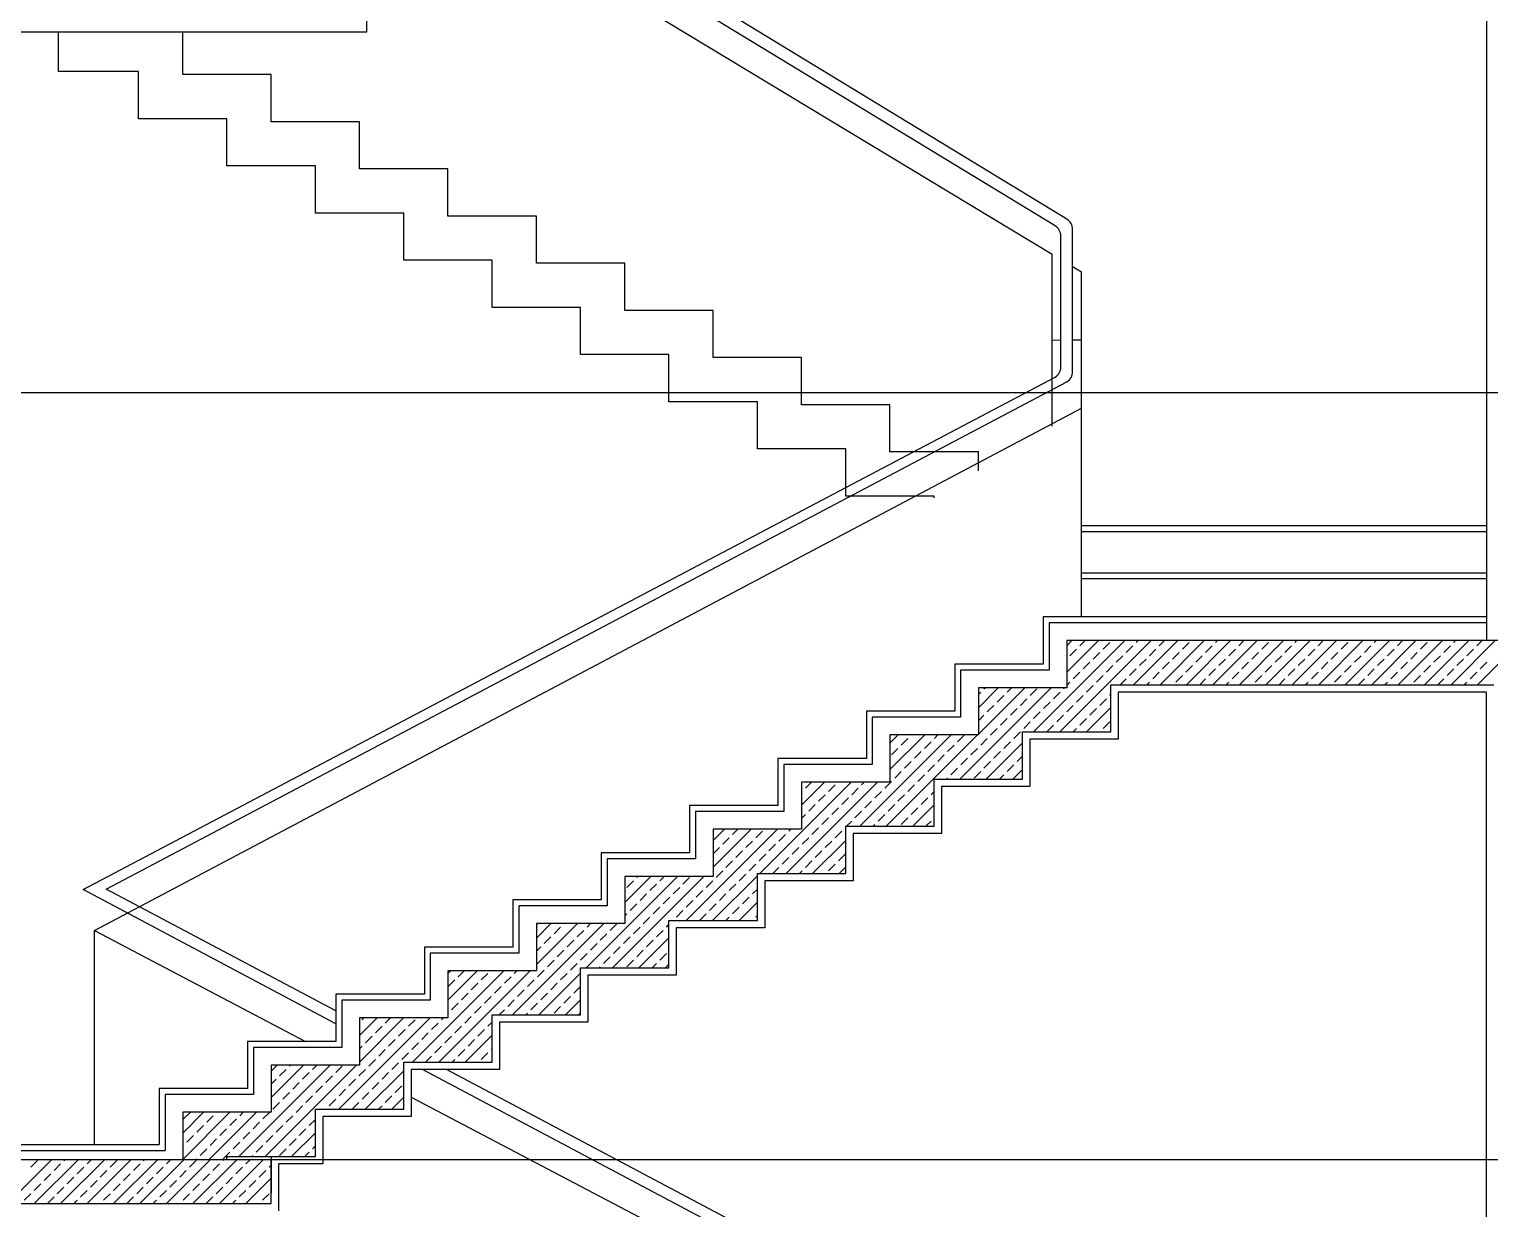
# Model space of a CAD drawing. Header units: millimetres. Extents: x 43168.9 to 43194.6, y -25545.1 to -25543.4.
# Drawn here: x 43182.4668 to 43182.6651, y -25544.5933 to -25544.4332 of the extents above; entities that cross this region are included whole.
import ezdxf

# ---------------------------------------------------------------- set-up
doc = ezdxf.new("R2010")
doc.units = ezdxf.units.MM
doc.header["$LTSCALE"] = 200
doc.linetypes.add('kesit_$0$HIDDEN2', pattern=[0.1875, 0.125, -0.0625])
for name, color, linetype in [('gor-4_sgh', 17, 'Continuous'), ('kaplama-gnl_sgh', 30, 'Continuous'), ('kesit_$0$gor-2_sgh', 161, 'Continuous'), ('kesit_$0$izd-alt_sgh', 8, 'kesit_$0$HIDDEN2'), ('kesit_$0$metal-mal._sgh', 122, 'Continuous'), ('kolon-b.a_sgh', 6, 'Continuous'), ('siva_sgh', 145, 'Continuous'), ('tarama-betonarme_sgh', 223, 'Continuous')]:
    doc.layers.add(name, color=color, linetype=linetype)

msp = doc.modelspace()

# ---------------------------------------------------------------- linework, layer by layer
at = {"layer": 'gor-4_sgh'}
for p, q in [((43182.47075844619, -25544.43895896927), (43182.47075844619, -25544.43355896927)), ((43182.48163774108, -25544.43895896927), (43182.47075844619, -25544.43895896927)), ((43182.48163774108, -25544.44535896927), (43182.48163774108, -25544.43895896927)), ((43182.49363774108, -25544.44535896927), (43182.48163774108, -25544.44535896927)), ((43182.49363774108, -25544.45175896927), (43182.49363774108, -25544.44535896927)), ((43182.50563774109, -25544.45175896927), (43182.49363774108, -25544.45175896927)), ((43182.50563774109, -25544.45815896927), (43182.50563774109, -25544.45175896927)), ((43182.51763774108, -25544.45815896927), (43182.50563774109, -25544.45815896927)), ((43182.51763774108, -25544.46455896927), (43182.51763774108, -25544.45815896927)), ((43182.52963774109, -25544.46455896927), (43182.51763774108, -25544.46455896927)), ((43182.52963774109, -25544.47095896927), (43182.52963774109, -25544.46455896927)), ((43182.54163774109, -25544.47095896927), (43182.52963774109, -25544.47095896927)), ((43182.54163774109, -25544.47735896927), (43182.54163774109, -25544.47095896927)), ((43182.55363774108, -25544.47735896927), (43182.54163774109, -25544.47735896927)), ((43182.55363774108, -25544.48375896927), (43182.55363774108, -25544.47735896927)), ((43182.56563774109, -25544.48375896927), (43182.55363774108, -25544.48375896927)), ((43182.56563774109, -25544.49015896927), (43182.56563774109, -25544.48375896927)), ((43182.57763774109, -25544.49015896927), (43182.56563774109, -25544.49015896927)), ((43182.57763774109, -25544.49655896927), (43182.57763774109, -25544.49015896927)), ((43182.58963774108, -25544.49655896927), (43182.57763774109, -25544.49655896927)), ((43182.58963774108, -25544.49678687094), (43182.58963774108, -25544.49655896927))]:
    msp.add_line(p, q, dxfattribs=at)
at = {"layer": 'kaplama-gnl_sgh'}
for p, q in [((43182.60963774109, -25544.50055896927), (43182.66463774116, -25544.50055896927)), ((43182.60963774109, -25544.50135896927), (43182.60963774109, -25544.50135896927)), ((43182.60963774109, -25544.50135896927), (43182.66463774116, -25544.50135896927)), ((43182.60963774109, -25544.50695896927), (43182.66463774116, -25544.50695896927)), ((43182.60963774109, -25544.50775896927), (43182.60963774109, -25544.50775896927)), ((43182.60963774109, -25544.50775896927), (43182.66463774116, -25544.50775896927)), ((43182.66463774116, -25544.51295896927), (43182.60443774109, -25544.51295896927)), ((43182.60443774109, -25544.51295896927), (43182.60443774109, -25544.51935896927)), ((43182.66463774116, -25544.51375896927), (43182.60523774109, -25544.51375896927)), ((43182.60523774109, -25544.51375896927), (43182.60523774109, -25544.52015896927)), ((43182.60443774109, -25544.51935896927), (43182.59243774108, -25544.51935896927)), ((43182.59243774108, -25544.51935896927), (43182.59243774108, -25544.52575896927)), ((43182.60523774109, -25544.52015896927), (43182.59323774109, -25544.52015896927)), ((43182.59323774109, -25544.52015896927), (43182.59323774109, -25544.52655896927)), ((43182.59243774108, -25544.52575896927), (43182.58043774108, -25544.52575896927)), ((43182.58043774108, -25544.52575896927), (43182.58043774108, -25544.53215896927)), ((43182.59323774109, -25544.52655896927), (43182.58123774108, -25544.52655896927)), ((43182.58123774108, -25544.52655896927), (43182.58123774108, -25544.53295896927)), ((43182.58043774108, -25544.53215896927), (43182.56843774109, -25544.53215896927)), ((43182.56843774109, -25544.53215896927), (43182.56843774109, -25544.53855896927)), ((43182.58123774108, -25544.53295896927), (43182.56923774109, -25544.53295896927)), ((43182.56923774109, -25544.53295896927), (43182.56923774109, -25544.53935896927)), ((43182.56843774109, -25544.53855896927), (43182.55643774108, -25544.53855896927)), ((43182.55643774108, -25544.53855896927), (43182.55643774108, -25544.54495896927)), ((43182.56923774109, -25544.53935896927), (43182.55723774109, -25544.53935896927)), ((43182.55723774109, -25544.53935896927), (43182.55723774109, -25544.54575896927)), ((43182.55643774108, -25544.54495896927), (43182.54443774108, -25544.54495896927)), ((43182.54443774108, -25544.54495896927), (43182.54443774108, -25544.55135896927)), ((43182.55723774109, -25544.54575896927), (43182.54523774108, -25544.54575896927)), ((43182.54523774108, -25544.54575896927), (43182.54523774108, -25544.55215896927)), ((43182.54443774108, -25544.55135896927), (43182.53243774109, -25544.55135896927)), ((43182.53243774109, -25544.55135896927), (43182.53243774109, -25544.55775896927)), ((43182.54523774108, -25544.55215896927), (43182.53323774109, -25544.55215896927)), ((43182.53323774109, -25544.55215896927), (43182.53323774109, -25544.55855896927)), ((43182.53243774109, -25544.55775896927), (43182.52043774108, -25544.55775896927)), ((43182.52043774108, -25544.55775896927), (43182.52043774108, -25544.56415896927)), ((43182.53323774109, -25544.55855896927), (43182.52123774109, -25544.55855896927)), ((43182.52123774109, -25544.55855896927), (43182.52123774109, -25544.56495896927)), ((43182.52043774108, -25544.56415896927), (43182.50843774108, -25544.56415896927)), ((43182.50843774108, -25544.56415896927), (43182.50843774108, -25544.57055896927)), ((43182.52123774109, -25544.56495896927), (43182.50923774108, -25544.56495896927)), ((43182.50923774108, -25544.56495896927), (43182.50923774108, -25544.57135896927)), ((43182.50843774108, -25544.57055896927), (43182.49643774109, -25544.57055896927)), ((43182.49643774109, -25544.57055896927), (43182.49643774109, -25544.57695896927)), ((43182.50923774108, -25544.57135896927), (43182.49723774109, -25544.57135896927)), ((43182.49723774109, -25544.57135896927), (43182.49723774109, -25544.57775896927)), ((43182.49643774109, -25544.57695896927), (43182.48443774108, -25544.57695896927)), ((43182.48443774108, -25544.57695896927), (43182.48443774108, -25544.58455896927)), ((43182.49723774109, -25544.57775896927), (43182.48523774109, -25544.57775896927)), ((43182.48523774109, -25544.57775896927), (43182.48523774109, -25544.58535896927)), ((43182.40563774116, -25544.58455896927), (43182.48443774108, -25544.58455896927)), ((43182.40563774116, -25544.58535896927), (43182.48523774109, -25544.58535896927))]:
    msp.add_line(p, q, dxfattribs=at)
at = {"layer": 'kesit_$0$gor-2_sgh'}
for p, q in [((43182.60563774109, -25544.48707200282), (43182.60563774109, -25544.46378134765)), ((43182.60963774109, -25544.46616246657), (43182.60843774109, -25544.46544813089)), ((43182.60963774109, -25544.48464328579), (43182.60963774109, -25544.46616246657)), ((43182.60683774108, -25544.47541953552), (43182.60563774109, -25544.47542667524)), ((43182.60963774109, -25544.47540287618), (43182.60843774109, -25544.4754100159)), ((43182.47563774109, -25544.55551329348), (43182.60963774109, -25544.48464328579)), ((43182.60963774109, -25544.51295896927), (43182.60963774109, -25544.48464328579)), ((43182.60963774109, -25544.50040112753), (43182.60963774109, -25544.48464328579)), ((43182.47563774109, -25544.58455896927), (43182.47563774109, -25544.55551329348)), ((43182.47563774109, -25544.55551329348), (43182.50428859214, -25544.57055896927)), ((43182.51863774109, -25544.57809426525), (43182.60563774109, -25544.62378134765))]:
    msp.add_line(p, q, dxfattribs=at)
at = {"layer": 'kesit_$0$izd-alt_sgh'}
for p, q in [((43182.48763774108, -25544.43935896927), (43182.48763774108, -25544.43355896927)), ((43182.49963774109, -25544.43935896927), (43182.48763774108, -25544.43935896927)), ((43182.49963774109, -25544.44575896927), (43182.49963774109, -25544.43935896927)), ((43182.51163774109, -25544.44575896927), (43182.49963774109, -25544.44575896927)), ((43182.51163774109, -25544.45215896927), (43182.51163774109, -25544.44575896927)), ((43182.52363774108, -25544.45215896927), (43182.51163774109, -25544.45215896927)), ((43182.52363774108, -25544.45855896927), (43182.52363774108, -25544.45215896927)), ((43182.53563774109, -25544.45855896927), (43182.52363774108, -25544.45855896927)), ((43182.53563774109, -25544.46495896927), (43182.53563774109, -25544.45855896927)), ((43182.54763774109, -25544.46495896927), (43182.53563774109, -25544.46495896927)), ((43182.54763774109, -25544.47135896927), (43182.54763774109, -25544.46495896927)), ((43182.55963774108, -25544.47135896927), (43182.54763774109, -25544.47135896927)), ((43182.55963774108, -25544.47775896927), (43182.55963774108, -25544.47135896927)), ((43182.57163774109, -25544.47775896927), (43182.55963774108, -25544.47775896927)), ((43182.57163774109, -25544.48415896927), (43182.57163774109, -25544.47775896927)), ((43183.17305509132, -25544.48255896927), (43180.86305509132, -25544.48255896927)), ((43182.58363774109, -25544.48415896927), (43182.57163774109, -25544.48415896927)), ((43182.58363774109, -25544.49055896927), (43182.58363774109, -25544.48415896927)), ((43182.59563774108, -25544.49055896927), (43182.58363774109, -25544.49055896927)), ((43182.59563774108, -25544.49314379539), (43182.59563774108, -25544.49055896927)), ((43181.05361655266, -25544.58655896927), (43183.01230515118, -25544.58655896927))]:
    msp.add_line(p, q, dxfattribs=at)
at = {"layer": 'kesit_$0$metal-mal._sgh'}
for p, q in [((43182.60605615753, -25544.45989245265), (43182.53182371979, -25544.41476949558)), ((43182.60765615752, -25544.45898287004), (43182.53500384233, -25544.41476949558)), ((43182.60843774109, -25544.47967154727), (43182.60843774109, -25544.4603577135)), ((43182.60683774108, -25544.47904303408), (43182.60683774108, -25544.4612672961)), ((43182.47410658058, -25544.54994698245), (43182.60606814247, -25544.48041067202)), ((43182.47725066574, -25544.54989101394), (43182.60766814247, -25544.48103918521)), ((43182.50843774108, -25544.56814567031), (43182.47410658058, -25544.54994698245)), ((43182.50843774108, -25544.56641465027), (43182.47725066574, -25544.54989101394)), ((43182.60605615753, -25544.61989245265), (43182.52015890282, -25544.57435896927)), ((43182.60765615752, -25544.61898287004), (43182.52343202383, -25544.57435896927))]:
    msp.add_line(p, q, dxfattribs=at)
for centre, start, end in [((43182.60683774108, -25544.4603577135), 0, 59.23551956294317), ((43182.60523774109, -25544.4612672961), 0, 59.23551956294317), ((43182.60523774109, -25544.47904303408), 301.2652550066514, 0), ((43182.60683774108, -25544.47967154727), 301.2652550066514, 0)]:
    msp.add_arc(centre, 0.0016, start, end, dxfattribs=at)
at = {"layer": 'kolon-b.a_sgh'}
for p, q in [((43182.67563774116, -25544.51615896927), (43182.60763774109, -25544.51615896927)), ((43182.60763774109, -25544.51615896927), (43182.60763774109, -25544.52255896927)), ((43182.60763774109, -25544.52255896927), (43182.59563774108, -25544.52255896927)), ((43182.59563774108, -25544.52255896927), (43182.59563774108, -25544.52895896927)), ((43182.61363774109, -25544.52855896927), (43182.61363774109, -25544.52215896927)), ((43182.61363774109, -25544.52215896927), (43182.66563774116, -25544.52215896927)), ((43182.60163774109, -25544.53495896927), (43182.60163774109, -25544.52855896927)), ((43182.60163774109, -25544.52855896927), (43182.61363774109, -25544.52855896927)), ((43182.59563774108, -25544.52895896927), (43182.58363774109, -25544.52895896927)), ((43182.58363774109, -25544.52895896927), (43182.58363774109, -25544.53535896927)), ((43182.58363774109, -25544.53535896927), (43182.57163774109, -25544.53535896927)), ((43182.57163774109, -25544.53535896927), (43182.57163774109, -25544.54175896927)), ((43182.58963774108, -25544.54135896927), (43182.58963774108, -25544.53495896927)), ((43182.58963774108, -25544.53495896927), (43182.60163774109, -25544.53495896927)), ((43182.57163774109, -25544.54175896927), (43182.55963774108, -25544.54175896927)), ((43182.55963774108, -25544.54175896927), (43182.55963774108, -25544.54815896927)), ((43182.57763774109, -25544.54775896927), (43182.57763774109, -25544.54135896927)), ((43182.57763774109, -25544.54135896927), (43182.58963774108, -25544.54135896927)), ((43182.55963774108, -25544.54815896927), (43182.54763774109, -25544.54815896927)), ((43182.54763774109, -25544.54815896927), (43182.54763774109, -25544.55455896927)), ((43182.56563774109, -25544.55415896927), (43182.56563774109, -25544.54775896927)), ((43182.56563774109, -25544.54775896927), (43182.57763774109, -25544.54775896927)), ((43182.55363774108, -25544.56055896927), (43182.55363774108, -25544.55415896927)), ((43182.55363774108, -25544.55415896927), (43182.56563774109, -25544.55415896927)), ((43182.54763774109, -25544.55455896927), (43182.53563774109, -25544.55455896927)), ((43182.53563774109, -25544.55455896927), (43182.53563774109, -25544.56095896927)), ((43182.53563774109, -25544.56095896927), (43182.52363774108, -25544.56095896927)), ((43182.52363774108, -25544.56095896927), (43182.52363774108, -25544.56735896927)), ((43182.54163774109, -25544.56695896927), (43182.54163774109, -25544.56055896927)), ((43182.54163774109, -25544.56055896927), (43182.55363774108, -25544.56055896927)), ((43182.52363774108, -25544.56735896927), (43182.51163774109, -25544.56735896927)), ((43182.51163774109, -25544.56735896927), (43182.51163774109, -25544.57375896927)), ((43182.52963774109, -25544.57335896927), (43182.52963774109, -25544.56695896927)), ((43182.52963774109, -25544.56695896927), (43182.54163774109, -25544.56695896927)), ((43182.51163774109, -25544.57375896927), (43182.49963774109, -25544.57375896927)), ((43182.49963774109, -25544.57375896927), (43182.49963774109, -25544.58015896927)), ((43182.51763774108, -25544.57975896927), (43182.51763774108, -25544.57335896927)), ((43182.51763774108, -25544.57335896927), (43182.52963774109, -25544.57335896927)), ((43182.49963774109, -25544.58015896927), (43182.48763774108, -25544.58015896927)), ((43182.48763774108, -25544.58015896927), (43182.48763774108, -25544.58655896927)), ((43182.50563774109, -25544.58615896927), (43182.50563774109, -25544.57975896927)), ((43182.50563774109, -25544.57975896927), (43182.51763774108, -25544.57975896927)), ((43182.49363774108, -25544.58655896927), (43182.49363774108, -25544.58615896927)), ((43182.49363774108, -25544.58615896927), (43182.50563774109, -25544.58615896927)), ((43182.30163774116, -25544.58655896927), (43182.49963774109, -25544.58655896927)), ((43182.49963774109, -25544.59255896927), (43182.49963774109, -25544.58655896927)), ((43182.30163774116, -25544.59255896927), (43182.49963774109, -25544.59255896927))]:
    msp.add_line(p, q, dxfattribs=at)
at = {"layer": 'siva_sgh'}
for p, q in [((43182.66463774116, -25544.38345370611), (43182.66463774116, -25544.51615896927)), ((43182.60563774109, -25544.46378134765), (43182.53063774109, -25544.41850853555)), ((43182.51263774109, -25544.43355896927), (43182.51263774109, -25544.42729581137)), ((43182.40663774116, -25544.43355896927), (43182.51263774109, -25544.43355896927)), ((43182.66463774116, -25544.52315896927), (43182.61463774108, -25544.52315896927)), ((43182.61463774108, -25544.52315896927), (43182.61463774108, -25544.52955896927)), ((43182.66463774116, -25544.67615896927), (43182.66463774116, -25544.52315896927)), ((43182.61463774108, -25544.52955896927), (43182.60263774109, -25544.52955896927)), ((43182.60263774109, -25544.52955896927), (43182.60263774109, -25544.53595896927)), ((43182.60263774109, -25544.53595896927), (43182.59063774109, -25544.53595896927)), ((43182.59063774109, -25544.53595896927), (43182.59063774109, -25544.54235896927)), ((43182.59063774109, -25544.54235896927), (43182.57863774108, -25544.54235896927)), ((43182.57863774108, -25544.54235896927), (43182.57863774108, -25544.54875896927)), ((43182.57863774108, -25544.54875896927), (43182.56663774109, -25544.54875896927)), ((43182.56663774109, -25544.54875896927), (43182.56663774109, -25544.55515896927)), ((43182.56663774109, -25544.55515896927), (43182.55463774109, -25544.55515896927)), ((43182.55463774109, -25544.55515896927), (43182.55463774109, -25544.56155896927)), ((43182.55463774109, -25544.56155896927), (43182.54263774108, -25544.56155896927)), ((43182.54263774108, -25544.56155896927), (43182.54263774108, -25544.56795896927)), ((43182.54263774108, -25544.56795896927), (43182.53063774109, -25544.56795896927)), ((43182.53063774109, -25544.56795896927), (43182.53063774109, -25544.57435896927)), ((43182.53063774109, -25544.57435896927), (43182.51863774109, -25544.57435896927)), ((43182.51863774109, -25544.57435896927), (43182.51863774109, -25544.58075896927)), ((43182.51863774109, -25544.58075896927), (43182.50663774108, -25544.58075896927)), ((43182.50663774108, -25544.58075896927), (43182.50663774108, -25544.58715896927)), ((43182.49963774109, -25544.58615896927), (43182.49963774109, -25544.59115896927)), ((43182.50663774108, -25544.58715896927), (43182.50063774108, -25544.58715896927)), ((43182.50063774108, -25544.58715896927), (43182.50063774108, -25544.59295896927)), ((43182.50063774108, -25544.59215896927), (43182.50063774108, -25544.59355896927))]:
    msp.add_line(p, q, dxfattribs=at)
at = {"layer": 'tarama-betonarme_sgh'}
for p, q in [((43182.60312196418, -25544.52855896927), (43182.61552196418, -25544.51615896927)), ((43182.60671406663, -25544.52855896927), (43182.61911406663, -25544.51615896927)), ((43182.60763774109, -25544.51685898747), (43182.60833775928, -25544.51615896927)), ((43182.60763774109, -25544.52045108991), (43182.61192986173, -25544.51615896927)), ((43182.60942610519, -25544.51686667536), (43182.61013381129, -25544.51615896927)), ((43182.61256919483, -25544.51731568817), (43182.61346722044, -25544.51641766255)), ((43182.61670616908, -25544.52215896927), (43182.62270616907, -25544.51615896927)), ((43182.61705932289, -25544.51641766255), (43182.61731801618, -25544.51615896927)), ((43182.62020241254, -25544.51686667536), (43182.62091011863, -25544.51615896927)), ((43182.62029827153, -25544.52215896927), (43182.62629827153, -25544.51615896927)), ((43182.62334550218, -25544.51731568817), (43182.62424352779, -25544.51641766255)), ((43182.62389037397, -25544.52215896927), (43182.62989037397, -25544.51615896927)), ((43182.62748247642, -25544.52215896927), (43182.63348247642, -25544.51615896927)), ((43182.62783563024, -25544.51641766255), (43182.62809432353, -25544.51615896927)), ((43182.63097871988, -25544.51686667536), (43182.63168642597, -25544.51615896927)), ((43182.63107457887, -25544.52215896927), (43182.63707457887, -25544.51615896927)), ((43182.63412180952, -25544.51731568817), (43182.63501983514, -25544.51641766255)), ((43182.63466668132, -25544.52215896927), (43182.64066668132, -25544.51615896927)), ((43182.63825878377, -25544.52215896927), (43182.64425878377, -25544.51615896927)), ((43182.63861193758, -25544.51641766255), (43182.63887063087, -25544.51615896927)), ((43182.64175502722, -25544.51686667536), (43182.64246273332, -25544.51615896927)), ((43182.64185088622, -25544.52215896927), (43182.64785088621, -25544.51615896927)), ((43182.64489811687, -25544.51731568817), (43182.64579614248, -25544.51641766255)), ((43182.64544298867, -25544.52215896927), (43182.65144298867, -25544.51615896927)), ((43182.64903509111, -25544.52215896927), (43182.65503509111, -25544.51615896927)), ((43182.64938824493, -25544.51641766255), (43182.64964693822, -25544.51615896927)), ((43182.65253133457, -25544.51686667536), (43182.65323904066, -25544.51615896927)), ((43182.65262719356, -25544.52215896927), (43182.65862719356, -25544.51615896927)), ((43182.65567442421, -25544.51731568817), (43182.65657244982, -25544.51641766255)), ((43182.65621929601, -25544.52215896927), (43182.66221929601, -25544.51615896927)), ((43182.65981139846, -25544.52215896927), (43182.66581139846, -25544.51615896927)), ((43182.66016455228, -25544.51641766255), (43182.66042324556, -25544.51615896927)), ((43182.66330764192, -25544.51686667536), (43182.66401534801, -25544.51615896927)), ((43182.6634035009, -25544.52215896927), (43182.66940350091, -25544.51615896927)), ((43182.60807906677, -25544.51821371378), (43182.60897709239, -25544.51731568817)), ((43182.61122215641, -25544.51866272659), (43182.61212018203, -25544.51776470097)), ((43182.61436524605, -25544.51911173939), (43182.61526327167, -25544.51821371378)), ((43182.61571228447, -25544.51776470097), (43182.61661031008, -25544.51686667536)), ((43182.6175083357, -25544.5195607522), (43182.61840636131, -25544.51866272659)), ((43182.61885537412, -25544.51821371378), (43182.61975339973, -25544.51731568817)), ((43182.62199846376, -25544.51866272659), (43182.62289648937, -25544.51776470097)), ((43182.6251415534, -25544.51911173939), (43182.62603957902, -25544.51821371378)), ((43182.62648859182, -25544.51776470097), (43182.62738661743, -25544.51686667536)), ((43182.62828464304, -25544.5195607522), (43182.62918266866, -25544.51866272659)), ((43182.62963168146, -25544.51821371378), (43182.63052970707, -25544.51731568817)), ((43182.6327747711, -25544.51866272659), (43182.63367279671, -25544.51776470097)), ((43182.63591786075, -25544.51911173939), (43182.63681588636, -25544.51821371378)), ((43182.63726489917, -25544.51776470097), (43182.63816292478, -25544.51686667536)), ((43182.63906095039, -25544.5195607522), (43182.639958976, -25544.51866272659)), ((43182.64040798881, -25544.51821371378), (43182.64130601442, -25544.51731568817)), ((43182.64355107845, -25544.51866272659), (43182.64444910406, -25544.51776470097)), ((43182.64669416809, -25544.51911173939), (43182.6475921937, -25544.51821371378)), ((43182.64804120651, -25544.51776470097), (43182.64893923212, -25544.51686667536)), ((43182.64983725773, -25544.5195607522), (43182.65073528334, -25544.51866272659)), ((43182.65118429616, -25544.51821371378), (43182.65208232177, -25544.51731568817)), ((43182.6543273858, -25544.51866272659), (43182.65522541141, -25544.51776470097)), ((43182.65747047544, -25544.51911173939), (43182.65836850105, -25544.51821371378)), ((43182.65881751385, -25544.51776470097), (43182.65971553947, -25544.51686667536)), ((43182.66061356508, -25544.5195607522), (43182.66151159069, -25544.51866272659)), ((43182.66196060349, -25544.51821371378), (43182.66285862911, -25544.51731568817)), ((43182.60852807957, -25544.52135680342), (43182.60942610519, -25544.52045877781)), ((43182.609875118, -25544.520009765), (43182.61077314361, -25544.51911173939)), ((43182.61301820764, -25544.52045877781), (43182.61391623325, -25544.5195607522)), ((43182.61616129728, -25544.52090779061), (43182.61705932289, -25544.520009765)), ((43182.61930438692, -25544.52135680342), (43182.62020241254, -25544.52045877781)), ((43182.62065142534, -25544.520009765), (43182.62154945095, -25544.51911173939)), ((43182.62379451498, -25544.52045877781), (43182.62469254059, -25544.5195607522)), ((43182.62693760463, -25544.52090779061), (43182.62783563024, -25544.520009765)), ((43182.63008069427, -25544.52135680342), (43182.63097871988, -25544.52045877781)), ((43182.63142773269, -25544.520009765), (43182.6323257583, -25544.51911173939)), ((43182.63457082233, -25544.52045877781), (43182.63546884794, -25544.5195607522)), ((43182.63771391197, -25544.52090779061), (43182.63861193758, -25544.520009765)), ((43182.64085700161, -25544.52135680342), (43182.64175502722, -25544.52045877781)), ((43182.64220404003, -25544.520009765), (43182.64310206565, -25544.51911173939)), ((43182.64534712967, -25544.52045877781), (43182.64624515529, -25544.5195607522)), ((43182.64849021932, -25544.52090779061), (43182.64938824493, -25544.520009765)), ((43182.65163330896, -25544.52135680342), (43182.65253133457, -25544.52045877781)), ((43182.65298034737, -25544.520009765), (43182.65387837299, -25544.51911173939)), ((43182.65612343702, -25544.52045877781), (43182.65702146263, -25544.5195607522)), ((43182.65926652666, -25544.52090779061), (43182.66016455228, -25544.520009765)), ((43182.66240961631, -25544.52135680342), (43182.66330764192, -25544.52045877781)), ((43182.66375665472, -25544.520009765), (43182.66465468033, -25544.51911173939)), ((43182.59312986173, -25544.53495896927), (43182.60552986173, -25544.52255896927)), ((43182.59563774108, -25544.52526688502), (43182.59834565684, -25544.52255896927)), ((43182.59563774108, -25544.52885898747), (43182.60193775928, -25544.52255896927)), ((43182.59640473381, -25544.52270384184), (43182.59654960639, -25544.52255896927)), ((43182.59954782345, -25544.52315285465), (43182.60014170883, -25544.52255896927)), ((43182.6026909131, -25544.52360186745), (43182.60358893871, -25544.52270384184)), ((43182.60718104116, -25544.52270384184), (43182.60732591373, -25544.52255896927)), ((43182.60763774109, -25544.52224714191), (43182.60807906677, -25544.52180581623)), ((43182.6103241308, -25544.52315285465), (43182.61122215641, -25544.52225482903)), ((43182.61167116922, -25544.52180581623), (43182.61256919483, -25544.52090779061)), ((43182.61491011863, -25544.52215896927), (43182.61571228447, -25544.52135680342)), ((43182.61850222108, -25544.52215896927), (43182.61885537412, -25544.52180581623)), ((43182.62244747656, -25544.52180581623), (43182.62334550218, -25544.52090779061)), ((43182.62568642597, -25544.52215896927), (43182.62648859182, -25544.52135680342)), ((43182.62927852842, -25544.52215896927), (43182.62963168146, -25544.52180581623)), ((43182.63322378391, -25544.52180581623), (43182.63412180952, -25544.52090779061)), ((43182.63646273332, -25544.52215896927), (43182.63726489917, -25544.52135680342)), ((43182.64005483577, -25544.52215896927), (43182.64040798881, -25544.52180581623)), ((43182.64400009126, -25544.52180581623), (43182.64489811687, -25544.52090779061)), ((43182.64723904066, -25544.52215896927), (43182.64804120651, -25544.52135680342)), ((43182.65083114311, -25544.52215896927), (43182.65118429616, -25544.52180581623)), ((43182.6547763986, -25544.52180581623), (43182.65567442421, -25544.52090779061)), ((43182.65801534801, -25544.52215896927), (43182.65881751385, -25544.52135680342)), ((43182.66160745046, -25544.52215896927), (43182.66196060349, -25544.52180581623)), ((43182.59563774108, -25544.52347083457), (43182.59595572101, -25544.52315285465)), ((43182.59820078504, -25544.52449989306), (43182.59909881065, -25544.52360186745)), ((43182.60134387468, -25544.52494890587), (43182.60224190029, -25544.52405088026)), ((43182.60448696432, -25544.52539791868), (43182.60538498993, -25544.52449989306)), ((43182.60583400274, -25544.52405088026), (43182.60673202835, -25544.52315285465)), ((43182.60897709239, -25544.52449989306), (43182.609875118, -25544.52360186745)), ((43182.61212018203, -25544.52494890587), (43182.61301820764, -25544.52405088026)), ((43182.61346722044, -25544.52360186745), (43182.61363774109, -25544.52343134681)), ((43182.59563774108, -25544.52706293702), (43182.59640473381, -25544.52629594429)), ((43182.59685374662, -25544.52584693148), (43182.59775177223, -25544.52494890587)), ((43182.59999683626, -25544.52629594429), (43182.60089486188, -25544.52539791868)), ((43182.6031399259, -25544.5267449571), (43182.60403795152, -25544.52584693148)), ((43182.60628301555, -25544.5271939699), (43182.60718104116, -25544.52629594429)), ((43182.60763005396, -25544.52584693148), (43182.60852807957, -25544.52494890587)), ((43182.61030616907, -25544.52855896927), (43182.61363774109, -25544.52522739726)), ((43182.61077314361, -25544.52629594429), (43182.61167116922, -25544.52539791868)), ((43182.59730275942, -25544.52899002112), (43182.59820078504, -25544.52809199551)), ((43182.59864979784, -25544.52764298271), (43182.59954782345, -25544.5267449571)), ((43182.60044584907, -25544.52943903393), (43182.60134387468, -25544.52854100832)), ((43182.60179288749, -25544.52809199551), (43182.6026909131, -25544.5271939699)), ((43182.60493597713, -25544.52854100832), (43182.60583400274, -25544.52764298271)), ((43182.60851011863, -25544.52855896927), (43182.60897709239, -25544.52809199551)), ((43182.60942610519, -25544.52764298271), (43182.6103241308, -25544.5267449571)), ((43182.61210222108, -25544.52855896927), (43182.61212018203, -25544.52854100832)), ((43182.61256919483, -25544.52809199551), (43182.61346722044, -25544.5271939699)), ((43182.57954565684, -25544.54135896927), (43182.59194565684, -25544.52895896927)), ((43182.58313775928, -25544.54135896927), (43182.59553775928, -25544.52895896927)), ((43182.58363774109, -25544.53008268012), (43182.58476145194, -25544.52895896927)), ((43182.58363774109, -25544.53367478257), (43182.58835355438, -25544.52895896927)), ((43182.58517941366, -25544.53033705954), (43182.58607743927, -25544.52943903393)), ((43182.58652645208, -25544.52899002112), (43182.58655750394, -25544.52895896927)), ((43182.5883225033, -25544.53078607235), (43182.58922052892, -25544.52988804674)), ((43182.58966954173, -25544.52943903393), (43182.59014960639, -25544.52895896927)), ((43182.59146559294, -25544.53123508516), (43182.59236361856, -25544.53033705954)), ((43182.59281263137, -25544.52988804674), (43182.59371065698, -25544.52899002112)), ((43182.59595572101, -25544.53033705954), (43182.59685374662, -25544.52943903393)), ((43182.59672196418, -25544.53495896927), (43182.60163774109, -25544.53004319236)), ((43182.59909881065, -25544.53078607235), (43182.59999683626, -25544.52988804674)), ((43182.58383237525, -25544.53168409796), (43182.58473040086, -25544.53078607235)), ((43182.58562842647, -25544.53348014918), (43182.58652645208, -25544.53258212357)), ((43182.58697546489, -25544.53213311077), (43182.5878734905, -25544.53123508516)), ((43182.59011855453, -25544.53258212357), (43182.59101658014, -25544.53168409796)), ((43182.59326164417, -25544.53303113638), (43182.59415966978, -25544.53213311077)), ((43182.59460868259, -25544.53168409796), (43182.5955067082, -25544.53078607235)), ((43182.59640473381, -25544.53348014918), (43182.59730275942, -25544.53258212357)), ((43182.59775177223, -25544.53213311077), (43182.59864979784, -25544.53123508516)), ((43182.60089486188, -25544.53258212357), (43182.60163774109, -25544.53183924436)), ((43182.58428138805, -25544.5348271876), (43182.58517941366, -25544.53392916199)), ((43182.58742447769, -25544.53527620041), (43182.5883225033, -25544.5343781748)), ((43182.58877151611, -25544.53392916199), (43182.58966954173, -25544.53303113638)), ((43182.59191460575, -25544.5343781748), (43182.59281263137, -25544.53348014918)), ((43182.5950576954, -25544.5348271876), (43182.59595572101, -25544.53392916199)), ((43182.59851801618, -25544.53495896927), (43182.59909881065, -25544.5343781748)), ((43182.59954782345, -25544.53392916199), (43182.60044584907, -25544.53303113638)), ((43182.60031406663, -25544.53495896927), (43182.60163774109, -25544.53363529481)), ((43182.56596145194, -25544.54775896927), (43182.57836145194, -25544.53535896927)), ((43182.56955355439, -25544.54775896927), (43182.58195355439, -25544.53535896927)), ((43182.57163774109, -25544.53849057767), (43182.57476934949, -25544.53535896927)), ((43182.57215804228, -25544.53617422602), (43182.57297329904, -25544.53535896927)), ((43182.57530113193, -25544.53662323883), (43182.57619915754, -25544.53572521322)), ((43182.57844422157, -25544.53707225163), (43182.57934224718, -25544.53617422602)), ((43182.57979125999, -25544.53572521322), (43182.58015750394, -25544.53535896927)), ((43182.58293434963, -25544.53617422602), (43182.58383237525, -25544.53527620041)), ((43182.58607743927, -25544.53662323883), (43182.58697546489, -25544.53572521322)), ((43182.59133381128, -25544.53495896927), (43182.59146559294, -25544.5348271876)), ((43182.57163774109, -25544.53669452722), (43182.57170902948, -25544.53662323883)), ((43182.5726070551, -25544.53931731566), (43182.57350508071, -25544.53841929005)), ((43182.57395409351, -25544.53797027725), (43182.57485211912, -25544.53707225163)), ((43182.57709718315, -25544.53841929005), (43182.57799520877, -25544.53752126444)), ((43182.58024027279, -25544.53886830286), (43182.58113829841, -25544.53797027725)), ((43182.58158731122, -25544.53752126444), (43182.58248533682, -25544.53662323883)), ((43182.58338336243, -25544.53931731566), (43182.58428138805, -25544.53841929005)), ((43182.58473040086, -25544.53797027725), (43182.58562842647, -25544.53707225163)), ((43182.58672986173, -25544.54135896927), (43182.58963774108, -25544.53845108991)), ((43182.5878734905, -25544.53841929005), (43182.58877151611, -25544.53752126444)), ((43182.58922052892, -25544.53707225163), (43182.58963774108, -25544.53665503946)), ((43182.57163774109, -25544.54028662967), (43182.57215804228, -25544.53976632847)), ((43182.57440310632, -25544.54111336689), (43182.57530113193, -25544.54021534128)), ((43182.57575014474, -25544.53976632847), (43182.57664817035, -25544.53886830286)), ((43182.57889323438, -25544.54021534128), (43182.57979125999, -25544.53931731566)), ((43182.58203632402, -25544.54066435408), (43182.58293434963, -25544.53976632847)), ((43182.58517941366, -25544.54111336689), (43182.58607743927, -25544.54021534128)), ((43182.58652645208, -25544.53976632847), (43182.58742447769, -25544.53886830286)), ((43182.55596934949, -25544.55415896927), (43182.56836934949, -25544.54175896927)), ((43182.55963774108, -25544.54330637278), (43182.56118514459, -25544.54175896927)), ((43182.55963774108, -25544.54689847522), (43182.56477724704, -25544.54175896927)), ((43182.56227976055, -25544.54246040531), (43182.56298119659, -25544.54175896927)), ((43182.5654228502, -25544.54290941811), (43182.56632087581, -25544.5420113925)), ((43182.56856593984, -25544.54335843092), (43182.56946396545, -25544.54246040531)), ((43182.56991297826, -25544.5420113925), (43182.57016540149, -25544.54175896927)), ((43182.5730560679, -25544.54246040531), (43182.57395409351, -25544.54156237969)), ((43182.57619915754, -25544.54290941811), (43182.57709718315, -25544.5420113925)), ((43182.57754619596, -25544.54156237969), (43182.57763774109, -25544.54147083457)), ((43182.57774960639, -25544.54135896927), (43182.57844422157, -25544.54066435408)), ((43182.58134170884, -25544.54135896927), (43182.58158731122, -25544.54111336689)), ((43182.58852591373, -25544.54135896927), (43182.58922052892, -25544.54066435408)), ((43182.55963774108, -25544.54510242477), (43182.56048370933, -25544.54425645653)), ((43182.56093272213, -25544.54380744373), (43182.56183074775, -25544.54290941811)), ((43182.56407581178, -25544.54425645653), (43182.56497383739, -25544.54335843092)), ((43182.56721890142, -25544.54470546934), (43182.56811692703, -25544.54380744373)), ((43182.57036199106, -25544.54515448214), (43182.57126001667, -25544.54425645653)), ((43182.57170902948, -25544.54380744373), (43182.5726070551, -25544.54290941811)), ((43182.57314565683, -25544.54775896927), (43182.57763774109, -25544.54326688502)), ((43182.57485211912, -25544.54425645653), (43182.57575014474, -25544.54335843092)), ((43182.56138173494, -25544.54695053337), (43182.56227976055, -25544.54605250775)), ((43182.56272877336, -25544.54560349495), (43182.56362679897, -25544.54470546934)), ((43182.56452482459, -25544.54739954617), (43182.5654228502, -25544.54650152056)), ((43182.565871863, -25544.54605250775), (43182.56676988862, -25544.54515448214)), ((43182.56901495264, -25544.54650152056), (43182.56991297826, -25544.54560349495)), ((43182.57215804228, -25544.54695053337), (43182.5730560679, -25544.54605250775)), ((43182.57350508071, -25544.54560349495), (43182.57440310632, -25544.54470546934)), ((43182.57530113193, -25544.54739954617), (43182.57619915754, -25544.54650152056)), ((43182.57664817035, -25544.54605250775), (43182.57754619596, -25544.54515448214)), ((43182.5423851446, -25544.56055896927), (43182.5547851446, -25544.54815896927)), ((43182.54597724704, -25544.56055896927), (43182.55837724704, -25544.54815896927)), ((43182.54763774109, -25544.55171427032), (43182.55119304214, -25544.54815896927)), ((43182.54925838918, -25544.54829757179), (43182.54939699169, -25544.54815896927)), ((43182.55240147882, -25544.54874658459), (43182.55298909415, -25544.54815896927)), ((43182.55554456847, -25544.5491955974), (43182.55644259408, -25544.54829757179)), ((43182.55956145194, -25544.55415896927), (43182.56563774109, -25544.54808268012)), ((43182.56003469652, -25544.54829757179), (43182.56093272213, -25544.54739954617)), ((43182.56317778616, -25544.54874658459), (43182.56407581178, -25544.54784855898)), ((43182.56775750394, -25544.54775896927), (43182.56856593984, -25544.54695053337)), ((43182.57134960638, -25544.54775896927), (43182.57170902948, -25544.54739954617)), ((43182.57673775929, -25544.54775896927), (43182.57763774109, -25544.54685898747)), ((43182.54791135076, -25544.5496446102), (43182.54880937637, -25544.54874658459)), ((43182.5510544404, -25544.55009362301), (43182.55195246601, -25544.5491955974)), ((43182.55419753004, -25544.55054263581), (43182.55509555565, -25544.5496446102)), ((43182.55734061969, -25544.55099164862), (43182.5582386453, -25544.55009362301)), ((43182.55868765811, -25544.5496446102), (43182.55958568372, -25544.54874658459)), ((43182.56183074775, -25544.55009362301), (43182.56272877336, -25544.5491955974)), ((43182.56497383739, -25544.55054263581), (43182.56563774109, -25544.54987873212)), ((43182.54836036357, -25544.55278769985), (43182.54925838918, -25544.55188967423)), ((43182.54970740198, -25544.55144066143), (43182.5506054276, -25544.55054263581)), ((43182.55150345321, -25544.55323671265), (43182.55240147882, -25544.55233868704)), ((43182.55285049163, -25544.55188967423), (43182.55374851724, -25544.55099164862)), ((43182.55599358127, -25544.55233868704), (43182.55689160688, -25544.55144066143)), ((43182.55913667091, -25544.55278769985), (43182.56003469652, -25544.55188967423)), ((43182.56048370933, -25544.55144066143), (43182.56138173494, -25544.55054263581)), ((43182.56227976055, -25544.55323671265), (43182.56317778616, -25544.55233868704)), ((43182.56315355439, -25544.55415896927), (43182.56563774109, -25544.55167478257)), ((43182.56362679897, -25544.55188967423), (43182.56452482459, -25544.55099164862)), ((43182.54763774109, -25544.55351032233), (43182.54791135076, -25544.55323671265)), ((43182.55015641479, -25544.55458375107), (43182.5510544404, -25544.55368572546)), ((43182.55417329904, -25544.55415896927), (43182.55419753004, -25544.55413473826)), ((43182.55464654285, -25544.55368572546), (43182.55554456847, -25544.55278769985)), ((43182.55778963249, -25544.55413473826), (43182.55868765811, -25544.55323671265)), ((43182.56135750394, -25544.55415896927), (43182.56183074775, -25544.55368572546)), ((43182.56494960639, -25544.55415896927), (43182.56497383739, -25544.55413473826)), ((43182.5654228502, -25544.55368572546), (43182.56563774109, -25544.55347083457)), ((43182.53239304214, -25544.56695896927), (43182.54479304214, -25544.55455896927)), ((43182.53563774109, -25544.55653006543), (43182.53760883725, -25544.55455896927)), ((43182.53563774109, -25544.56012216788), (43182.5412009397, -25544.55455896927)), ((43182.53563774109, -25544.55473401498), (43182.535788005, -25544.55458375107)), ((43182.53668603061, -25544.55727782791), (43182.53758405622, -25544.5563798023)), ((43182.53803306902, -25544.55593078949), (43182.53893109464, -25544.55503276388)), ((43182.53938010745, -25544.55458375107), (43182.53940488925, -25544.55455896927)), ((43182.54117615867, -25544.5563798023), (43182.54207418428, -25544.55548177668)), ((43182.54252319709, -25544.55503276388), (43182.54299699169, -25544.55455896927)), ((43182.54431924831, -25544.5568288151), (43182.54521727392, -25544.55593078949)), ((43182.54566628673, -25544.55548177668), (43182.54656431234, -25544.55458375107)), ((43182.54746233796, -25544.55727782791), (43182.54836036357, -25544.5563798023)), ((43182.54880937637, -25544.55593078949), (43182.54970740198, -25544.55503276388)), ((43182.55195246601, -25544.5563798023), (43182.55285049163, -25544.55548177668)), ((43182.55329950443, -25544.55503276388), (43182.55363774108, -25544.55469452722)), ((43182.53563774109, -25544.55832611743), (43182.5362370178, -25544.55772684071)), ((43182.53848208184, -25544.55907387913), (43182.53938010745, -25544.55817585352)), ((43182.53982912025, -25544.55772684071), (43182.54072714586, -25544.5568288151)), ((43182.54297220989, -25544.55817585352), (43182.5438702355, -25544.55727782791)), ((43182.54611529953, -25544.55862486632), (43182.54701332515, -25544.55772684071)), ((43182.54925838918, -25544.55907387913), (43182.55015641479, -25544.55817585352)), ((43182.54956934949, -25544.56055896927), (43182.55363774108, -25544.55649057767)), ((43182.5506054276, -25544.55772684071), (43182.55150345321, -25544.5568288151)), ((43182.53713504341, -25544.56042091755), (43182.53803306902, -25544.55952289194)), ((43182.54027813306, -25544.56086993036), (43182.54117615867, -25544.55997190474)), ((43182.54162517148, -25544.55952289194), (43182.54252319709, -25544.55862486632)), ((43182.54476826112, -25544.55997190474), (43182.54566628673, -25544.55907387913)), ((43182.54791135076, -25544.56042091755), (43182.54880937637, -25544.55952289194)), ((43182.55136540149, -25544.56055896927), (43182.55195246601, -25544.55997190474)), ((43182.55240147882, -25544.55952289194), (43182.55329950443, -25544.55862486632)), ((43182.55316145194, -25544.56055896927), (43182.55363774108, -25544.56008268012)), ((43182.51880883725, -25544.57335896927), (43182.53120883724, -25544.56095896927)), ((43182.5224009397, -25544.57335896927), (43182.5348009397, -25544.56095896927)), ((43182.52363774108, -25544.56134586053), (43182.52402463235, -25544.56095896927)), ((43182.52363774108, -25544.56493796298), (43182.5276167348, -25544.56095896927)), ((43182.52366465923, -25544.56311499438), (43182.52456268485, -25544.56221696877)), ((43182.52501169765, -25544.56176795597), (43182.52582068435, -25544.56095896927)), ((43182.52815478729, -25544.56221696877), (43182.5290528129, -25544.56131894316)), ((43182.53129787694, -25544.56266598158), (43182.53219590255, -25544.56176795597)), ((43182.53264491535, -25544.56131894316), (43182.53300488925, -25544.56095896927)), ((43182.53444096658, -25544.56311499438), (43182.53533899219, -25544.56221696877)), ((43182.535788005, -25544.56176795597), (43182.53668603061, -25544.56086993036)), ((43182.53598514459, -25544.56695896927), (43182.54163774109, -25544.56130637278)), ((43182.53893109464, -25544.56221696877), (43182.53982912025, -25544.56131894316)), ((43182.54418119659, -25544.56055896927), (43182.54431924831, -25544.56042091755)), ((43182.52546071046, -25544.56491104561), (43182.52635873607, -25544.56401302)), ((43182.52680774887, -25544.56356400719), (43182.52770577449, -25544.56266598158)), ((43182.52995083851, -25544.56401302), (43182.53084886413, -25544.56311499438)), ((43182.53309392816, -25544.5644620328), (43182.53399195377, -25544.56356400719)), ((43182.5362370178, -25544.56491104561), (43182.53713504341, -25544.56401302)), ((43182.53758405622, -25544.56356400719), (43182.53848208184, -25544.56266598158)), ((43182.54072714586, -25544.56401302), (43182.54162517148, -25544.56311499438)), ((43182.52411367204, -25544.56625808403), (43182.52501169765, -25544.56536005842)), ((43182.52725676168, -25544.56670709683), (43182.52815478729, -25544.56580907122)), ((43182.5286038001, -25544.56536005842), (43182.52950182571, -25544.5644620328)), ((43182.5305969917, -25544.56695896927), (43182.53129787694, -25544.56625808403)), ((43182.53174688974, -25544.56580907122), (43182.53264491535, -25544.56491104561)), ((43182.53488997938, -25544.56625808403), (43182.535788005, -25544.56536005842)), ((43182.53803306902, -25544.56670709683), (43182.53893109464, -25544.56580907122)), ((43182.53938010745, -25544.56536005842), (43182.54027813306, -25544.5644620328)), ((43182.53957724704, -25544.56695896927), (43182.54163774109, -25544.56489847522)), ((43182.5088167348, -25544.57975896927), (43182.5212167348, -25544.56735896927)), ((43182.51163774109, -25544.56975375809), (43182.5140325299, -25544.56735896927)), ((43182.51163774109, -25544.57334586053), (43182.51762463235, -25544.56735896927)), ((43182.51199032627, -25544.56760512245), (43182.51223647945, -25544.56735896927)), ((43182.51513341592, -25544.56805413525), (43182.5158285819, -25544.56735896927)), ((43182.51827650556, -25544.56850314806), (43182.51917453117, -25544.56760512245)), ((43182.5214195952, -25544.56895216087), (43182.52231762082, -25544.56805413525)), ((43182.52276663362, -25544.56760512245), (43182.5230127868, -25544.56735896927)), ((43182.52363774108, -25544.56673401498), (43182.52366465923, -25544.56670709683)), ((43182.52590972326, -25544.56805413525), (43182.52680774887, -25544.56715610964)), ((43182.5290528129, -25544.56850314806), (43182.52963774109, -25544.56791821988)), ((43182.53418909414, -25544.56695896927), (43182.53444096658, -25544.56670709683)), ((43182.54137329904, -25544.56695896927), (43182.54163774109, -25544.56669452722)), ((43182.51243933908, -25544.57074821209), (43182.5133373647, -25544.56985018648)), ((43182.5137863775, -25544.56940117367), (43182.51468440311, -25544.56850314806)), ((43182.51558242872, -25544.57119722489), (43182.51648045434, -25544.57029919928)), ((43182.51692946714, -25544.56985018648), (43182.51782749275, -25544.56895216087)), ((43182.52007255678, -25544.57029919928), (43182.52097058239, -25544.56940117367)), ((43182.52321564643, -25544.57074821209), (43182.52411367204, -25544.56985018648)), ((43182.52456268485, -25544.56940117367), (43182.52546071046, -25544.56850314806)), ((43182.52599304215, -25544.57335896927), (43182.52963774109, -25544.56971427032)), ((43182.52635873607, -25544.57119722489), (43182.52725676168, -25544.57029919928)), ((43182.52770577449, -25544.56985018648), (43182.5286038001, -25544.56895216087)), ((43182.51163774109, -25544.57154981008), (43182.51199032627, -25544.57119722489)), ((43182.51423539031, -25544.57254426331), (43182.51513341592, -25544.5716462377)), ((43182.51737847995, -25544.57299327612), (43182.51827650556, -25544.57209525051)), ((43182.51872551836, -25544.5716462377), (43182.51962354398, -25544.57074821209)), ((43182.52186860801, -25544.57209525051), (43182.52276663362, -25544.57119722489)), ((43182.52501169765, -25544.57254426331), (43182.52590972326, -25544.5716462377)), ((43182.52815478729, -25544.57299327612), (43182.5290528129, -25544.57209525051)), ((43182.52950182571, -25544.5716462377), (43182.52963774109, -25544.57151032233)), ((43182.4952325299, -25544.58615896927), (43182.5076325299, -25544.57375896927)), ((43182.49882463235, -25544.58615896927), (43182.51122463235, -25544.57375896927)), ((43182.49963774109, -25544.57456955319), (43182.500448325, -25544.57375896927)), ((43182.49963774109, -25544.57816165563), (43182.50404042746, -25544.57375896927)), ((43182.50211204455, -25544.57389130173), (43182.50224437701, -25544.57375896927)), ((43182.50525513419, -25544.57434031454), (43182.50583647945, -25544.57375896927)), ((43182.50839822383, -25544.57478932734), (43182.50929624944, -25544.57389130173)), ((43182.51288835188, -25544.57389130173), (43182.5137863775, -25544.57299327612)), ((43182.51603144153, -25544.57434031454), (43182.51692946714, -25544.57344228893)), ((43182.52060488924, -25544.57335896927), (43182.5214195952, -25544.57254426331)), ((43182.5241969917, -25544.57335896927), (43182.52456268485, -25544.57299327612)), ((43182.52958514459, -25544.57335896927), (43182.52963774109, -25544.57330637277)), ((43182.49963774109, -25544.57636560519), (43182.50031599332, -25544.57568735295)), ((43182.50076500612, -25544.57523834015), (43182.50166303173, -25544.57434031454)), ((43182.50256105735, -25544.57703439137), (43182.50345908296, -25544.57613636576)), ((43182.50390809576, -25544.57568735295), (43182.50480612138, -25544.57478932734)), ((43182.50705118541, -25544.57613636576), (43182.50794921102, -25544.57523834015)), ((43182.51019427505, -25544.57658537857), (43182.51109230067, -25544.57568735295)), ((43182.51154131347, -25544.57523834015), (43182.51243933908, -25544.57434031454)), ((43182.51240883725, -25544.57975896927), (43182.51763774108, -25544.57453006543)), ((43182.5133373647, -25544.57703439137), (43182.51423539031, -25544.57613636576)), ((43182.51468440311, -25544.57568735295), (43182.51558242872, -25544.57478932734)), ((43182.50121401893, -25544.57838142979), (43182.50211204455, -25544.57748340418)), ((43182.50435710857, -25544.5788304426), (43182.50525513419, -25544.57793241699)), ((43182.50570414699, -25544.57748340418), (43182.5066021726, -25544.57658537857)), ((43182.50884723663, -25544.57793241699), (43182.50974526224, -25544.57703439137)), ((43182.51199032627, -25544.57838142979), (43182.51288835188, -25544.57748340418)), ((43182.51513341592, -25544.5788304426), (43182.51603144153, -25544.57793241699)), ((43182.51600093969, -25544.57975896927), (43182.51763774108, -25544.57812216788)), ((43182.51648045434, -25544.57748340418), (43182.51737847995, -25544.57658537857)), ((43182.48763774108, -25544.58297745074), (43182.49045622256, -25544.58015896927)), ((43182.487648325, -25544.58655896927), (43182.494048325, -25544.58015896927)), ((43182.48774363475, -25544.58107550663), (43182.48864166036, -25544.58017748102)), ((43182.49124042745, -25544.58655896927), (43182.49764042746, -25544.58015896927)), ((43182.49223376281, -25544.58017748102), (43182.49225227455, -25544.58015896927)), ((43182.49537685245, -25544.58062649382), (43182.49584437701, -25544.58015896927)), ((43182.49851994209, -25544.58107550663), (43182.49941796771, -25544.58017748102)), ((43182.49986698051, -25544.57972846821), (43182.50076500612, -25544.5788304426)), ((43182.50301007016, -25544.58017748102), (43182.50390809576, -25544.5792794554)), ((43182.50702068435, -25544.57975896927), (43182.50705118541, -25544.57972846821)), ((43182.50750019821, -25544.5792794554), (43182.50839822383, -25544.57838142979)), ((43182.51064328786, -25544.57972846821), (43182.51154131347, -25544.5788304426)), ((43182.51420488924, -25544.57975896927), (43182.51468440311, -25544.5792794554)), ((43182.48953968597, -25544.58287155785), (43182.49043771158, -25544.58197353224)), ((43182.49088672439, -25544.58152451943), (43182.49178475, -25544.58062649382)), ((43182.49402981404, -25544.58197353224), (43182.49492783965, -25544.58107550663)), ((43182.49717290368, -25544.58242254505), (43182.49807092929, -25544.58152451943)), ((43182.50031599332, -25544.58287155785), (43182.50121401893, -25544.58197353224)), ((43182.50166303173, -25544.58152451943), (43182.50256105735, -25544.58062649382)), ((43182.50480612138, -25544.58197353224), (43182.50563774109, -25544.58114191253)), ((43182.48819264756, -25544.58421859627), (43182.48909067317, -25544.58332057066)), ((43182.4913357372, -25544.58466760908), (43182.49223376281, -25544.58376958346)), ((43182.49268277561, -25544.58332057066), (43182.49358080123, -25544.58242254505)), ((43182.49582586526, -25544.58376958346), (43182.49672389087, -25544.58287155785)), ((43182.4989689549, -25544.58421859627), (43182.49986698051, -25544.58332057066)), ((43182.50211204455, -25544.58466760908), (43182.50301007016, -25544.58376958346)), ((43182.5024167348, -25544.58615896927), (43182.50563774109, -25544.58293796298)), ((43182.50345908296, -25544.58332057066), (43182.50435710857, -25544.58242254505)), ((43182.48763774108, -25544.58477350274), (43182.48774363475, -25544.58466760908)), ((43182.48998869878, -25544.5860146475), (43182.49088672439, -25544.58511662188)), ((43182.49313178842, -25544.5864636603), (43182.49402981404, -25544.58556563469)), ((43182.49447882684, -25544.58511662188), (43182.49537685245, -25544.58421859627)), ((43182.4970285819, -25544.58615896927), (43182.49717290368, -25544.5860146475)), ((43182.49762191648, -25544.58556563469), (43182.49851994209, -25544.58466760908)), ((43182.50076500612, -25544.5860146475), (43182.50166303173, -25544.58511662188)), ((43182.5042127868, -25544.58615896927), (43182.50480612138, -25544.58556563469)), ((43182.50525513419, -25544.58511662188), (43182.50563774109, -25544.58473401498)), ((43182.46387098778, -25544.59255896927), (43182.46987098778, -25544.58655896927)), ((43182.46701635262, -25544.58761755399), (43182.46791437823, -25544.58671952838)), ((43182.46746309023, -25544.59255896927), (43182.47346309023, -25544.58655896927)), ((43182.47015944226, -25544.58806656679), (43182.47105746788, -25544.58716854118)), ((43182.47105519268, -25544.59255896927), (43182.47705519268, -25544.58655896927)), ((43182.47150648068, -25544.58671952838), (43182.47166703978, -25544.58655896927)), ((43182.4733025319, -25544.5885155796), (43182.47420055752, -25544.58761755399)), ((43182.47464729513, -25544.59255896927), (43182.48064729513, -25544.58655896927)), ((43182.47464957032, -25544.58716854118), (43182.47525914223, -25544.58655896927)), ((43182.47644562155, -25544.5889645924), (43182.47734364716, -25544.58806656679)), ((43182.47779265996, -25544.58761755399), (43182.47869068557, -25544.58671952838)), ((43182.47823939758, -25544.59255896927), (43182.48423939758, -25544.58655896927)), ((43182.48093574961, -25544.58806656679), (43182.48183377521, -25544.58716854118)), ((43182.48183150002, -25544.59255896927), (43182.48783150002, -25544.58655896927)), ((43182.48228278803, -25544.58671952838), (43182.48244334713, -25544.58655896927)), ((43182.48407883925, -25544.5885155796), (43182.48497686486, -25544.58761755399)), ((43182.48542360248, -25544.59255896927), (43182.49142360248, -25544.58655896927)), ((43182.48542587767, -25544.58716854118), (43182.48603544958, -25544.58655896927)), ((43182.48722192889, -25544.5889645924), (43182.48811995451, -25544.58806656679)), ((43182.48856896731, -25544.58761755399), (43182.48946699292, -25544.58671952838)), ((43182.48901570492, -25544.59255896927), (43182.49501570492, -25544.58655896927)), ((43182.489444377, -25544.58655896927), (43182.48953968597, -25544.5864636603)), ((43182.49171205695, -25544.58806656679), (43182.49261008256, -25544.58716854118)), ((43182.49260780737, -25544.59255896927), (43182.49860780737, -25544.58655896927)), ((43182.49305909537, -25544.58671952838), (43182.49321965448, -25544.58655896927)), ((43182.49485514659, -25544.5885155796), (43182.4957531722, -25544.58761755399)), ((43182.49620218502, -25544.58716854118), (43182.49681175692, -25544.58655896927)), ((43182.49799823623, -25544.5889645924), (43182.49889626184, -25544.58806656679)), ((43182.49934527466, -25544.58761755399), (43182.49963774109, -25544.58732508756)), ((43182.46746536542, -25544.59076064363), (43182.46836339104, -25544.58986261802)), ((43182.46881240384, -25544.58941360521), (43182.46971042945, -25544.5885155796)), ((43182.47195549349, -25544.58986261802), (43182.4728535191, -25544.5889645924)), ((43182.47509858313, -25544.59031163082), (43182.47599660874, -25544.58941360521)), ((43182.47824167277, -25544.59076064363), (43182.47913969838, -25544.58986261802)), ((43182.47958871119, -25544.58941360521), (43182.4804867368, -25544.5885155796)), ((43182.48273180083, -25544.58986261802), (43182.48362982644, -25544.5889645924)), ((43182.48587489047, -25544.59031163082), (43182.48677291608, -25544.58941360521)), ((43182.48901798012, -25544.59076064363), (43182.48991600572, -25544.58986261802)), ((43182.49036501853, -25544.58941360521), (43182.49126304415, -25544.5885155796)), ((43182.49350810818, -25544.58986261802), (43182.49440613379, -25544.5889645924)), ((43182.49619990982, -25544.59255896927), (43182.49963774109, -25544.589121138)), ((43182.49665119782, -25544.59031163082), (43182.49754922343, -25544.58941360521)), ((43182.46611832701, -25544.59210768205), (43182.46701635262, -25544.59120965644)), ((43182.46926141665, -25544.59255669485), (43182.47015944226, -25544.59165866924)), ((43182.47060845506, -25544.59120965644), (43182.47150648068, -25544.59031163082)), ((43182.47285124468, -25544.59255896927), (43182.4733025319, -25544.59210768205)), ((43182.47375154471, -25544.59165866924), (43182.47464957032, -25544.59076064363)), ((43182.47689463435, -25544.59210768205), (43182.47779265996, -25544.59120965644)), ((43182.480037724, -25544.59255669485), (43182.48093574961, -25544.59165866924)), ((43182.48138476241, -25544.59120965644), (43182.48228278803, -25544.59031163082)), ((43182.48362755203, -25544.59255896927), (43182.48407883925, -25544.59210768205)), ((43182.48452785205, -25544.59165866924), (43182.48542587767, -25544.59076064363)), ((43182.4876709417, -25544.59210768205), (43182.48856896731, -25544.59120965644)), ((43182.49081403134, -25544.59255669485), (43182.49171205695, -25544.59165866924)), ((43182.49216106976, -25544.59120965644), (43182.49305909537, -25544.59031163082)), ((43182.49440385937, -25544.59255896927), (43182.49485514659, -25544.59210768205)), ((43182.4953041594, -25544.59165866924), (43182.49620218502, -25544.59076064363)), ((43182.49844724904, -25544.59210768205), (43182.49934527466, -25544.59120965644)), ((43182.47644334713, -25544.59255896927), (43182.47644562155, -25544.59255669485)), ((43182.48721965447, -25544.59255896927), (43182.48722192889, -25544.59255669485)), ((43182.49799596182, -25544.59255896927), (43182.49799823623, -25544.59255669485))]:
    msp.add_line(p, q, dxfattribs=at)

doc.saveas('drawing.dxf')
